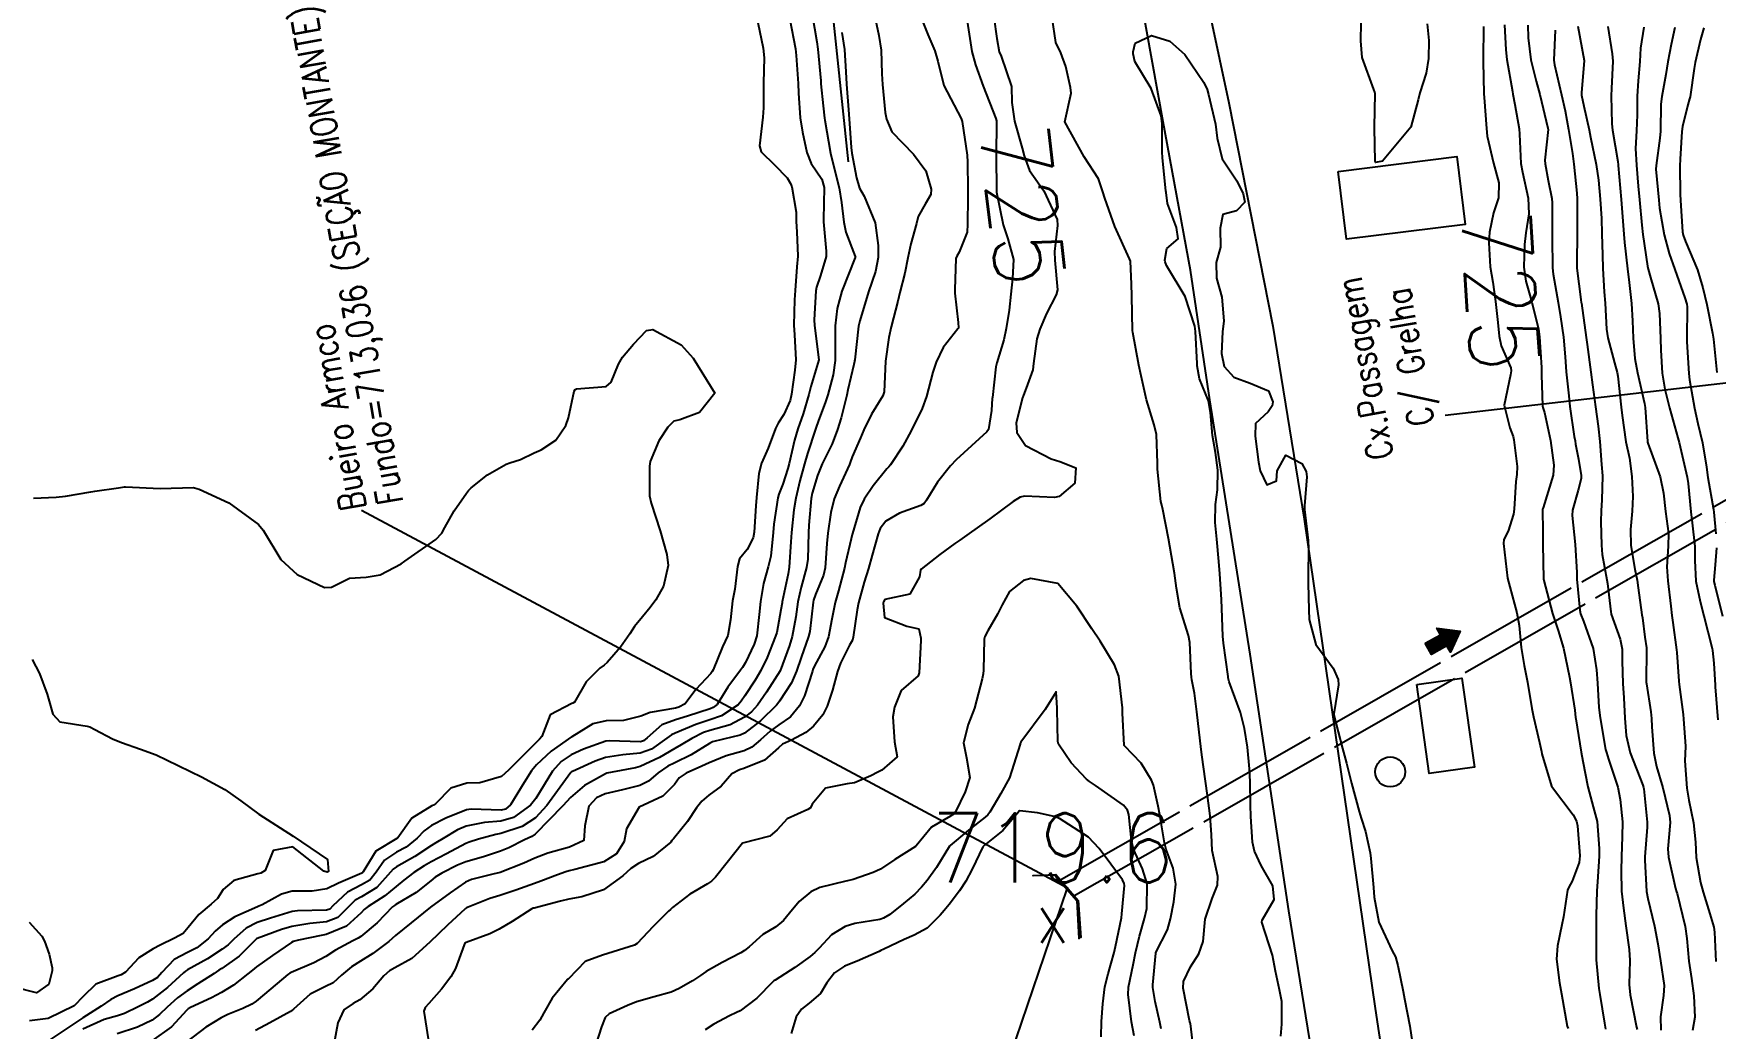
# Model space of a CAD drawing. Header units: metres. Extents: x 286371 to 293043, y 7462578 to 7466404.
# Drawn here: x 291645.5 to 291742.8, y 7463228.1 to 7463285.6 of the extents above; entities that cross this region are included whole.
import ezdxf
from ezdxf.enums import TextEntityAlignment as Align

# ---------------------------------------------------------------- set-up
doc = ezdxf.new("R2010")
doc.units = ezdxf.units.M
doc.header["$MEASUREMENT"] = 0
doc.linetypes.add('CONTINUO', pattern=[0])
doc.linetypes.add('TRACEJADO', pattern=[8.7, 8, -0.7])
for name, color, linetype in [('Cotas', 45, 'Continuous'), ('Curvas de Nivel 1m', 11, 'Continuous'), ('Curvas de Nivel 5m', 15, 'Continuous'), ('Divisas', 45, 'Continuous'), ('Edificações', 30, 'Continuous'), ('GALERIA', 45, 'Continuous'), ('Linha Férrea', 20, 'Continuous'), ('Pontos Cotados', 45, 'Continuous'), ('Postes', 20, 'Continuous'), ('TEXTO', 45, 'Continuous'), ('TUBO', 45, 'Continuous')]:
    doc.layers.add(name, color=color, linetype=linetype)
doc.styles.add('ROMANS', font='romans', dxfattribs={"height": 0.2})
doc.styles.add('Style-STANDARD', font='STANDARD.shx')

# ---------------------------------------------------------------- blocks, each defined once
blk = doc.blocks.new('ELVTXT_159')
at = {"layer": 'Pontos Cotados', "linetype": 'Continuous', "style": 'Style-STANDARD'}
for s, height, p in [('719.6', 4, (0, 4)), ('x', 3, (0, 0))]:
    blk.add_text(s, height=height, dxfattribs=at).set_placement(p, align=Align.MIDDLE_CENTER)

msp = doc.modelspace()

# ---------------------------------------------------------------- hatches: boundary and pattern name
at = {"layer": 'TEXTO'}
msp.add_hatch(color=256, dxfattribs=at).paths.add_polyline_path([(291726.018, 7463250.366), (291726.903, 7463250.863), (291726.692, 7463251.238), (291728.028, 7463251.072), (291727.476, 7463249.845), (291727.265, 7463250.219), (291726.381, 7463249.722)])

# ---------------------------------------------------------------- linework, layer by layer
at = {"layer": 'Curvas de Nivel 1m', "flags": 128}
for points, elevation in [([(291687.327, 7463286.74), (291687.731, 7463284.787), (291687.785, 7463284.237), (291687.753, 7463282.786), (291687.746, 7463281.347), (291687.714, 7463280.794), (291687.513, 7463279.151), (291687.608, 7463278.795), (291688.388, 7463278.035), (291689.122, 7463277.287), (291689.314, 7463276.968), (291689.392, 7463276.769), (291689.629, 7463275.3), (291689.642, 7463274.766), (291689.665, 7463274.176), (291689.723, 7463272.764), (291689.673, 7463272.137), (291689.569, 7463270.766), (291689.545, 7463270.238), (291689.503, 7463268.767), (291689.537, 7463268.214), (291689.616, 7463266.765), (291689.564, 7463266.156), (291689.363, 7463264.768), (291689.279, 7463264.419), (291688.916, 7463263.594), (291688.594, 7463263.094), (291688.449, 7463262.781), (291688.025, 7463261.65), (291687.638, 7463260.793), (291687.467, 7463260.193), (291687.341, 7463258.797), (291687.312, 7463258.322), (291687.203, 7463256.799), (291687.145, 7463256.463), (291686.799, 7463255.794), (291686.356, 7463255.245), (291686.249, 7463254.812), (291686.081, 7463253.498), (291685.947, 7463252.817), (291685.843, 7463251.713), (291685.674, 7463250.82), (291685.382, 7463250.156), (291684.829, 7463248.832), (291684.786, 7463248.74), (291684.691, 7463248.616), (291683.826, 7463247.698), (291683.208, 7463246.856), (291682.857, 7463246.665), (291682.66, 7463246.62), (291681.184, 7463246.359), (291680.653, 7463246.156), (291679.655, 7463245.904), (291678.649, 7463245.888), (291677.877, 7463245.704), (291676.658, 7463244.954), (291676.641, 7463244.947), (291675.468, 7463244.125), (291674.609, 7463243.342), (291674.323, 7463242.99), (291673.903, 7463242.307), (291673.106, 7463241.016), (291672.816, 7463240.775), (291672.569, 7463240.718), (291670.847, 7463240.773), (291670.569, 7463240.737), (291669.383, 7463240.251), (291668.555, 7463239.822), (291668.126, 7463239.516), (291667.719, 7463239.097), (291667.077, 7463238.566), (291666.531, 7463238.275), (291665.831, 7463237.819), (291665.352, 7463237.132), (291664.976, 7463236.668), (291664.503, 7463236.398), (291663.68, 7463235.973), (291662.844, 7463235.169), (291662.664, 7463234.989), (291662.48, 7463234.932), (291660.791, 7463234.888), (291660.479, 7463234.844), (291659.225, 7463234.471), (291658.469, 7463234.214), (291657.82, 7463233.887), (291657.115, 7463233.255), (291656.784, 7463232.925), (291656.445, 7463232.669), (291655.594, 7463232.12), (291654.427, 7463231.469), (291654.318, 7463231.404), (291654.201, 7463231.298), (291653.27, 7463230.453), (291652.401, 7463229.771), (291652.121, 7463229.606), (291651.575, 7463229.337), (291650.789, 7463228.948), (291650.386, 7463228.809), (291649.607, 7463228.594), (291648.374, 7463228.044)], 732), ([(291694.162, 7463286.691), (291694.42, 7463285.524), (291694.554, 7463284.685), (291694.594, 7463283.307), (291694.619, 7463282.683), (291694.787, 7463281.075), (291694.859, 7463280.679), (291695.163, 7463279.95), (291696.416, 7463278.655), (291697.13, 7463277.697), (291697.44, 7463276.64), (291697.416, 7463276.333), (291697.101, 7463275.76), (291696.696, 7463275.045), (291696.589, 7463274.652), (291696.258, 7463273.465), (291696.088, 7463272.659), (291695.929, 7463271.773), (291695.638, 7463270.665), (291695.518, 7463270.165), (291695.137, 7463268.672), (291694.985, 7463268.046), (291694.805, 7463266.687), (291694.716, 7463264.909), (291694.656, 7463264.689), (291693.994, 7463263.622), (291693.553, 7463262.705), (291693.357, 7463262.248), (291692.881, 7463261.148), (291692.764, 7463260.828), (291692.723, 7463260.717), (291692.134, 7463259.446), (291691.837, 7463258.73), (291691.633, 7463257.931), (291691.461, 7463256.735), (291691.403, 7463256.138), (291691.307, 7463254.737), (291691.214, 7463254.301), (291690.761, 7463253.193), (291690.642, 7463252.86), (291690.616, 7463252.747), (291690.423, 7463251.055), (291690.352, 7463250.75), (291689.925, 7463249.537), (291689.657, 7463248.76), (291689.366, 7463248.082), (291688.668, 7463247.02), (291688.566, 7463246.876), (291688.491, 7463246.777), (291687.564, 7463245.872), (291686.639, 7463245.159), (291686.396, 7463245.05), (291685.437, 7463244.822), (291684.801, 7463244.662), (291684.629, 7463244.575), (291683.555, 7463243.91), (291682.613, 7463243.458), (291682.214, 7463243.266), (291681.647, 7463242.879), (291681.087, 7463242.395), (291680.589, 7463242.139), (291679.597, 7463241.896), (291678.585, 7463241.653), (291678.094, 7463241.42), (291677.651, 7463240.938), (291677.418, 7463239.808), (291677.353, 7463238.948), (291676.536, 7463238.565), (291675.281, 7463238.231), (291674.523, 7463237.939), (291673.879, 7463237.642), (291672.515, 7463237.108), (291672.448, 7463237.093), (291672.17, 7463237.03), (291670.851, 7463236.705), (291670.506, 7463236.547), (291669.627, 7463235.937), (291668.484, 7463235.101), (291667.37, 7463234.197), (291666.459, 7463233.46), (291666.276, 7463233.298), (291666.069, 7463233.12), (291665.154, 7463232.42), (291664.431, 7463231.968), (291663.924, 7463231.652), (291663.345, 7463231.161), (291662.853, 7463230.73), (291662.411, 7463230.508), (291661.524, 7463230.066), (291660.559, 7463229.202), (291660.472, 7463229.114), (291660.382, 7463229.063), (291659.189, 7463228.411), (291658.369, 7463227.969)], 728), ([(291696.831, 7463286.651), (291697.258, 7463285.581), (291697.656, 7463284.638), (291697.819, 7463284.049), (291698.183, 7463282.63), (291699.176, 7463280.729), (291699.225, 7463280.614), (291699.239, 7463280.547), (291699.526, 7463278.609), (291699.552, 7463278.195), (291699.559, 7463276.608), (291699.554, 7463276.161), (291699.548, 7463274.607), (291699.529, 7463274.156), (291699.06, 7463272.99), (291698.922, 7463272.75), (291698.877, 7463272.617), (291698.805, 7463270.84), (291698.813, 7463270.618), (291698.999, 7463268.922), (291699.02, 7463268.614), (291699.015, 7463268.593), (291698.993, 7463268.562), (291698.13, 7463267.474), (291697.724, 7463266.633), (291697.543, 7463266.048), (291697.178, 7463264.641), (291696.923, 7463263.942), (291696.292, 7463262.664), (291695.796, 7463261.766), (291695.1, 7463260.681), (291694.987, 7463260.568), (291694.871, 7463260.454), (291694.084, 7463259.468), (291693.559, 7463258.704), (291693.327, 7463258.217), (291692.888, 7463256.713), (291692.871, 7463256.656), (291692.809, 7463256.41), (291692.491, 7463255.016), (291692.429, 7463254.72), (291692.088, 7463253.401), (291691.89, 7463252.727), (291691.7, 7463251.769), (291691.499, 7463250.733), (291691.284, 7463250.168), (291690.699, 7463249.064), (291690.6, 7463248.841), (291690.571, 7463248.746), (291690.108, 7463247.317), (291689.837, 7463246.757), (291689.303, 7463246.112), (291688.642, 7463245.657), (291688.125, 7463245.291), (291687.571, 7463244.79), (291687.069, 7463244.354), (291686.621, 7463244.152), (291685.587, 7463243.847), (291684.606, 7463243.451), (291684.185, 7463243.259), (291683.28, 7463242.854), (291682.876, 7463242.583), (291682.591, 7463242.193), (291681.932, 7463241.519), (291680.564, 7463240.894), (291679.821, 7463239.633), (291679.682, 7463238.907), (291679.245, 7463238.192), (291678.516, 7463237.722), (291676.829, 7463237.278), (291676.509, 7463237.211), (291676.321, 7463237.154), (291675.826, 7463236.975), (291674.873, 7463236.614), (291674.496, 7463236.475), (291673.422, 7463236.085), (291672.489, 7463235.781), (291671.92, 7463235.598), (291670.567, 7463235.053), (291670.511, 7463235.026), (291670.483, 7463235.006), (291669.469, 7463234.064), (291668.444, 7463233.084), (291667.402, 7463232.133), (291666.423, 7463231.583), (291666.122, 7463231.417), (291665.781, 7463231.124), (291665.15, 7463230.386), (291664.393, 7463229.74), (291664.019, 7463229.523), (291663.482, 7463229.158), (291663.119, 7463228.417), (291662.903, 7463227.166)], 727), ([(291689.269, 7463286.457), (291689.591, 7463284.759), (291689.635, 7463284.362), (291689.744, 7463282.756), (291689.775, 7463282.186), (291689.874, 7463280.754), (291689.994, 7463279.926), (291690.246, 7463278.748), (291690.509, 7463278.121), (291691.121, 7463277.212), (291691.25, 7463276.732), (291691.218, 7463274.873), (291691.219, 7463274.742), (291691.374, 7463273.053), (291691.366, 7463272.738), (291691.037, 7463271.64), (291690.813, 7463270.962), (291690.777, 7463270.748), (291690.676, 7463269.072), (291690.686, 7463268.749), (291690.951, 7463266.758), (291690.482, 7463265.211), (291690.359, 7463264.753), (291690.033, 7463263.642), (291689.726, 7463262.762), (291689.537, 7463262.122), (291689.223, 7463260.769), (291689.154, 7463260.486), (291688.856, 7463259.577), (291688.632, 7463258.993), (291688.578, 7463258.778), (291688.352, 7463257.251), (291688.309, 7463256.782), (291688.173, 7463255.404), (291688.013, 7463254.786), (291687.741, 7463253.818), (291687.578, 7463252.792), (291687.496, 7463252.04), (291687.351, 7463250.795), (291687.208, 7463250.306), (291686.701, 7463249.263), (291686.531, 7463248.973), (291686.409, 7463248.809), (291685.679, 7463247.819), (291685.057, 7463246.829), (291684.842, 7463246.651), (291684.66, 7463246.58), (291683.351, 7463246.157), (291682.65, 7463245.94), (291681.872, 7463245.649), (291681.015, 7463244.889), (291680.807, 7463244.716), (291680.631, 7463244.669), (291678.824, 7463244.729), (291678.631, 7463244.708), (291677.333, 7463244.234), (291676.618, 7463243.907), (291676.053, 7463243.523), (291675.552, 7463242.97), (291674.58, 7463241.378), (291674.27, 7463240.999), (291673.285, 7463240.292), (291672.56, 7463240.081), (291671.603, 7463239.994), (291670.555, 7463239.785), (291670.046, 7463239.568), (291669.227, 7463239.074), (291668.799, 7463238.821), (291668.538, 7463238.66), (291667.586, 7463238.041), (291666.519, 7463237.438), (291666.33, 7463237.304), (291666.181, 7463237.119), (291665.39, 7463236.242), (291664.492, 7463235.702), (291664.132, 7463235.507), (291663.778, 7463235.155), (291663.136, 7463234.503), (291662.47, 7463234.254), (291661.506, 7463234.151), (291660.466, 7463233.979), (291659.871, 7463233.806), (291658.455, 7463233.29), (291658.417, 7463233.273), (291658.38, 7463233.236), (291657.429, 7463232.259), (291656.428, 7463231.56), (291656.242, 7463231.452), (291655.967, 7463231.271), (291655.04, 7463230.659), (291654.409, 7463230.268), (291653.851, 7463229.854), (291653.266, 7463229.311), (291652.822, 7463228.884), (291652.383, 7463228.574), (291651.545, 7463228.168), (291650.37, 7463227.779)], 731), ([(291692.272, 7463285.707), (291692.422, 7463284.717), (291692.511, 7463283.428), (291692.555, 7463282.714), (291692.666, 7463281.231), (291692.7, 7463280.712), (291692.818, 7463279.043), (291692.856, 7463278.709), (291693.123, 7463277.287), (291693.307, 7463276.702), (291693.573, 7463276.231), (291694.212, 7463274.688), (291694.368, 7463273.381), (291694.372, 7463272.685), (291694.224, 7463271.873), (291693.811, 7463270.699), (291693.311, 7463269.02), (291693.247, 7463268.709), (291693.023, 7463266.771), (291693.017, 7463266.714), (291693.009, 7463266.668), (291692.961, 7463266.489), (291692.631, 7463265.026), (291692.563, 7463264.72), (291692.229, 7463263.41), (291692.022, 7463262.728), (291691.714, 7463261.91), (291691.148, 7463260.74), (291691.057, 7463260.556), (291690.864, 7463260.067), (291690.556, 7463259.042), (291690.5, 7463258.75), (291690.365, 7463257.207), (291690.341, 7463256.752), (291690.304, 7463255.239), (291690.235, 7463254.753), (291689.921, 7463253.603), (291689.739, 7463252.76), (291689.612, 7463251.89), (291689.411, 7463250.764), (291689.251, 7463250.231), (291688.706, 7463248.774), (291687.915, 7463247.547), (291687.403, 7463246.793), (291687.047, 7463246.408), (291686.653, 7463246.097), (291685.815, 7463245.648), (291684.641, 7463245.312), (291684.278, 7463245.201), (291683.598, 7463244.85), (291682.993, 7463244.493), (291682.625, 7463244.283), (291681.727, 7463243.768), (291680.609, 7463243.241), (291680.339, 7463243.168), (291678.986, 7463242.919), (291678.677, 7463242.849), (291678.602, 7463242.819), (291677.399, 7463242.136), (291676.581, 7463241.442), (291676.138, 7463240.963), (291674.549, 7463239.319), (291674.352, 7463239.193), (291673.921, 7463239.004), (291673.01, 7463238.542), (291672.534, 7463238.332), (291671.554, 7463238.014), (291670.524, 7463237.717), (291670.055, 7463237.527), (291669.152, 7463237.075), (291668.757, 7463236.835), (291668.507, 7463236.625), (291667.65, 7463235.943), (291666.486, 7463235.262), (291666.398, 7463235.204), (291666.299, 7463235.117), (291665.406, 7463234.194), (291664.458, 7463233.404), (291664.295, 7463233.308), (291663.988, 7463233.151), (291663.001, 7463232.608), (291662.44, 7463232.252), (291661.731, 7463231.888), (291660.426, 7463231.331), (291660.345, 7463231.286), (291660.239, 7463231.207), (291659.259, 7463230.37), (291658.4, 7463229.659), (291658.147, 7463229.489), (291657.64, 7463229.246), (291656.76, 7463228.885), (291656.386, 7463228.701), (291655.501, 7463228.154), (291654.364, 7463227.294)], 729), ([(291699.525, 7463286.354), (291699.792, 7463284.606), (291700.004, 7463283.821), (291700.446, 7463282.596), (291701.176, 7463280.723), (291701.216, 7463280.584), (291701.225, 7463280.532), (291701.203, 7463278.584), (291701.203, 7463278.524), (291701.218, 7463276.583), (291701.228, 7463276.467), (291701.599, 7463274.577), (291701.886, 7463273.759), (291702.202, 7463272.567), (291702.139, 7463271.467), (291702.047, 7463270.569), (291701.954, 7463269.626), (291701.771, 7463268.573), (291701.645, 7463267.913), (291701.244, 7463266.58), (291701.191, 7463266.35), (291700.982, 7463264.584), (291700.978, 7463264.54), (291700.923, 7463263.836), (291700.761, 7463262.732), (291700.671, 7463262.588), (291698.879, 7463260.971), (291698.563, 7463260.629), (291697.814, 7463259.686), (291697.169, 7463258.65), (291697.035, 7463258.458), (291696.839, 7463258.339), (291695.62, 7463257.885), (291694.825, 7463257.423), (291694.499, 7463257.009), (291694.375, 7463256.691), (291694.034, 7463255.458), (291693.818, 7463254.699), (291693.567, 7463253.908), (291693.233, 7463252.707), (291693.155, 7463252.301), (291692.932, 7463250.711), (291692.885, 7463250.548), (291692.717, 7463250.25), (291692.207, 7463249.216), (291692.029, 7463248.724), (291691.744, 7463247.657), (291691.434, 7463246.733), (291691.171, 7463246.219), (291690.641, 7463245.578), (291690.185, 7463245.2), (291689.366, 7463244.763), (291688.853, 7463244.539), (291688.617, 7463244.325), (291687.795, 7463243.602), (291686.6, 7463243.127), (291686.352, 7463243.055), (291685.92, 7463242.815), (291685.305, 7463242.102), (291684.575, 7463241.578), (291684.173, 7463241.24), (291683.872, 7463240.845), (291683.342, 7463240.062), (291682.537, 7463239.056), (291682.448, 7463238.953), (291682.378, 7463238.867), (291681.363, 7463238.041), (291680.515, 7463237.626), (291680.078, 7463237.333), (291679.614, 7463236.908), (291678.492, 7463236.101), (291677.244, 7463235.708), (291676.483, 7463235.57), (291676.008, 7463235.445), (291674.475, 7463235.048), (291674.433, 7463235.037), (291674.343, 7463234.996), (291673.205, 7463234.271), (291672.456, 7463233.821), (291671.924, 7463233.563), (291670.552, 7463233.053), (291670.48, 7463233.017), (291670.442, 7463232.92), (291669.936, 7463231.547), (291669.657, 7463231.066), (291669.117, 7463230.36), (291668.391, 7463229.527), (291668.177, 7463229.298), (291668.106, 7463229.089), (291668.36, 7463227.485)], 726), ([(291717.67, 7463227.634), (291717.718, 7463228.328), (291717.723, 7463229.648), (291717.583, 7463230.327), (291717.359, 7463231.401), (291717.192, 7463232.333), (291716.574, 7463234.242), (291716.577, 7463234.343), (291717.278, 7463235.546), (291717.198, 7463236.334), (291716.521, 7463237.503), (291716.135, 7463238.35), (291716.035, 7463238.859), (291715.936, 7463240.354), (291715.918, 7463241.011), (291715.896, 7463242.355), (291715.85, 7463243.111), (291715.73, 7463244.358), (291715.568, 7463245.433), (291715.335, 7463246.364), (291714.68, 7463248.128), (291714.627, 7463248.375), (291714.619, 7463248.441), (291714.355, 7463250.38), (291714.314, 7463250.787), (291714.252, 7463252.382), (291714.234, 7463252.9), (291714.134, 7463254.384), (291714.074, 7463255.095), (291713.958, 7463256.387), (291713.863, 7463257.344), (291713.881, 7463258.389), (291714.002, 7463259.236), (291714.029, 7463260.387), (291713.882, 7463261.397), (291713.715, 7463262.392), (291713.597, 7463263.721), (291713.486, 7463264.396), (291712.953, 7463265.673), (291712.833, 7463266.406), (291712.824, 7463266.548), (291712.737, 7463268.408), (291712.699, 7463268.708), (291712.132, 7463270.418), (291711.051, 7463272.212), (291710.971, 7463272.436), (291710.957, 7463272.534), (291711.066, 7463273.208), (291711.728, 7463273.77), (291711.623, 7463274.426), (291711.105, 7463275.811), (291711.024, 7463276.436), (291711.016, 7463276.536), (291710.821, 7463278.439), (291710.795, 7463278.794), (291710.8, 7463280.44), (291710.75, 7463280.871), (291710.163, 7463282.45), (291709.227, 7463284.015), (291709.134, 7463284.466), (291709.132, 7463284.57), (291709.243, 7463285.088), (291710.179, 7463285.522), (291711.246, 7463285.202), (291712.121, 7463284.421), (291713.21, 7463282.806), (291713.408, 7463282.401), (291713.49, 7463282.11), (291713.877, 7463280.394), (291713.975, 7463279.579), (291714.271, 7463278.388), (291715.125, 7463277.121), (291715.484, 7463276.369), (291715.582, 7463275.892), (291715.099, 7463275.391), (291714.314, 7463275.168), (291714.161, 7463274.388), (291714.173, 7463273.282), (291713.926, 7463272.391), (291713.938, 7463271.494), (291714.247, 7463270.386), (291714.37, 7463269.018), (291714.293, 7463268.385), (291714.23, 7463267.131), (291714.382, 7463266.383), (291714.955, 7463265.753), (291715.894, 7463265.416), (291716.943, 7463264.971), (291717.196, 7463264.341), (291717.164, 7463264.106), (291716.925, 7463263.754), (291716.2, 7463263.07), (291716.171, 7463262.355), (291716.376, 7463260.85), (291716.462, 7463260.35), (291716.852, 7463259.538), (291717.421, 7463259.77), (291717.452, 7463260.336), (291717.956, 7463261.255), (291718.871, 7463260.759), (291719.123, 7463260.311), (291719.166, 7463260.003), (291719.027, 7463258.312), (291719.031, 7463258.111), (291719.237, 7463256.308), (291719.257, 7463255.847), (291719.243, 7463254.307), (291719.245, 7463253.829), (291719.283, 7463252.306), (291719.308, 7463251.733), (291719.696, 7463250.3), (291720.694, 7463248.918), (291720.974, 7463248.28), (291721.001, 7463247.957), (291720.733, 7463246.283), (291720.732, 7463246.204), (291721.231, 7463244.275), (291721.461, 7463243.422), (291721.76, 7463242.267), (291722.195, 7463240.635), (291722.311, 7463240.258), (291722.552, 7463239.477), (291722.828, 7463238.25), (291722.863, 7463237.915), (291723.016, 7463236.247), (291723.064, 7463235.677), (291723.327, 7463234.242), (291724.096, 7463232.583), (291724.291, 7463232.227), (291724.434, 7463231.735), (291724.74, 7463230.219), (291724.826, 7463229.79), (291725.121, 7463228.213), (291725.256, 7463227.316)], 726), ([(291726.121, 7463286.202), (291726.219, 7463285.23), (291726.205, 7463284.2), (291726.078, 7463283.345), (291725.708, 7463282.207), (291725.599, 7463281.808), (291725.174, 7463280.214), (291723.548, 7463278.246), (291723.143, 7463278.177), (291723.117, 7463278.255), (291723.081, 7463280.155), (291723.081, 7463280.246), (291723.113, 7463282.157), (291723.103, 7463282.246), (291723.05, 7463282.403), (291722.372, 7463284.257), (291722.299, 7463285.208), (291722.315, 7463286.259)], 726), ([(291730.598, 7463286.134), (291730.685, 7463284.69), (291730.742, 7463284.132), (291731.056, 7463282.277), (291731.083, 7463282.126), (291731.195, 7463281.533), (291731.448, 7463280.12), (291731.471, 7463279.818), (291731.546, 7463278.118), (291731.633, 7463277.62), (291731.977, 7463276.112), (291732.005, 7463275.207), (291731.835, 7463274.113), (291731.75, 7463273.438), (291731.711, 7463272.115), (291731.836, 7463271.315), (291732.176, 7463270.107), (291732.565, 7463268.528), (291732.625, 7463268.1), (291732.733, 7463266.322), (291732.738, 7463266.098), (291732.743, 7463265.891), (291732.804, 7463264.097), (291732.825, 7463263.999), (291732.918, 7463263.712), (291733.261, 7463262.089), (291733.453, 7463260.673), (291733.419, 7463260.093), (291732.836, 7463258.205), (291732.807, 7463258.133), (291732.803, 7463258.105), (291732.815, 7463256.84), (291732.822, 7463256.122), (291732.824, 7463256.104), (291732.824, 7463256.084), (291732.857, 7463254.103), (291732.87, 7463254.006), (291733.385, 7463252.095), (291733.708, 7463251.112), (291734.011, 7463250.085), (291734.357, 7463248.412), (291734.417, 7463248.078), (291734.661, 7463246.506), (291734.713, 7463246.074), (291734.723, 7463246.003), (291735.038, 7463244.068), (291735.138, 7463243.545), (291735.416, 7463242.062), (291735.735, 7463240.899), (291735.951, 7463240.054), (291736.083, 7463238.502), (291736.083, 7463238.051), (291735.986, 7463236.571), (291735.941, 7463236.053), (291735.909, 7463234.616), (291735.911, 7463234.053), (291735.896, 7463232.599), (291735.901, 7463232.052), (291736.059, 7463230.4), (291736.111, 7463230.049), (291736.379, 7463228.392), (291736.435, 7463228.044)], 724), ([(291731.942, 7463286.114), (291731.97, 7463285.397), (291732.128, 7463284.111), (291732.435, 7463282.887), (291732.643, 7463282.103), (291733.11, 7463280.161), (291733.116, 7463280.095), (291732.938, 7463278.307), (291732.948, 7463278.097), (291733.13, 7463277.144), (291733.329, 7463276.091), (291733.351, 7463275.85), (291733.356, 7463274.09), (291733.358, 7463273.812), (291733.374, 7463272.09), (291733.41, 7463271.726), (291733.696, 7463270.084), (291733.832, 7463269.252), (291734.005, 7463268.079), (291734.108, 7463266.937), (291734.174, 7463266.076), (291734.32, 7463264.687), (291734.387, 7463264.072), (291734.638, 7463262.328), (291734.681, 7463262.068), (291734.714, 7463261.89), (291734.878, 7463261.023), (291735.039, 7463260.062), (291735.034, 7463259.89), (291734.851, 7463259.215), (291734.535, 7463258.07), (291734.515, 7463257.757), (291734.696, 7463256.076), (291734.78, 7463254.47), (291734.791, 7463254.091), (291734.788, 7463254.074), (291734.954, 7463252.277), (291734.998, 7463252.071), (291735.163, 7463251.643), (291735.728, 7463250.059), (291735.928, 7463248.824), (291735.983, 7463248.055), (291736.062, 7463246.655), (291736.132, 7463246.052), (291736.445, 7463244.229), (291736.49, 7463244.046), (291736.618, 7463243.654), (291737.147, 7463242.036), (291737.297, 7463241.32), (291737.417, 7463240.032), (291737.412, 7463239.167), (291737.368, 7463238.032), (291737.348, 7463237.195), (291737.374, 7463236.031), (291737.473, 7463235.035), (291737.612, 7463234.027), (291737.817, 7463232.65), (291737.855, 7463232.023), (291737.813, 7463230.623), (291737.866, 7463230.023), (291738.239, 7463228.153), (291738.27, 7463228.016)], 723), ([(291733.526, 7463285.824), (291733.455, 7463284.091), (291733.488, 7463283.833), (291733.904, 7463282.084), (291734.101, 7463281.17), (291734.308, 7463280.077), (291734.534, 7463278.693), (291734.601, 7463278.073), (291734.782, 7463276.406), (291734.812, 7463276.069), (291734.808, 7463274.349), (291734.804, 7463274.069), (291734.774, 7463272.353), (291734.788, 7463272.068), (291735.018, 7463270.252), (291735.041, 7463270.064), (291735.046, 7463270.032), (291735.324, 7463268.059), (291735.387, 7463267.649), (291735.586, 7463266.055), (291735.681, 7463265.315), (291735.871, 7463264.05), (291736.021, 7463262.934), (291736.114, 7463262.046), (291736.218, 7463260.7), (291736.259, 7463260.044), (291736.236, 7463258.651), (291736.185, 7463258.044), (291736.176, 7463257.399), (291736.202, 7463256.046), (291736.248, 7463255.497), (291736.518, 7463254.04), (291736.554, 7463253.822), (291736.746, 7463252.194), (291736.761, 7463252.06), (291736.767, 7463252.044), (291737.297, 7463250.607), (291737.398, 7463250.034), (291737.412, 7463249.325), (291737.446, 7463248.033), (291737.497, 7463247.207), (291737.557, 7463246.031), (291737.634, 7463245.035), (291737.868, 7463244.026), (291738.596, 7463242.151), (291738.646, 7463242.014), (291738.665, 7463241.941), (291738.846, 7463240.01), (291738.844, 7463239.724), (291738.719, 7463238.012), (291738.717, 7463237.816), (291738.815, 7463236.01), (291738.886, 7463235.611), (291739.284, 7463234.002), (291739.47, 7463232.978), (291739.631, 7463231.996), (291739.827, 7463230.579), (291739.804, 7463229.993), (291739.629, 7463228.752), (291739.646, 7463227.995)], 722), ([(291734.836, 7463286.071), (291735.213, 7463284.086), (291735.214, 7463284.065), (291735.045, 7463282.229), (291735.061, 7463282.067), (291735.195, 7463281.433), (291735.49, 7463280.06), (291735.582, 7463279.644), (291735.899, 7463278.053), (291736.028, 7463277.154), (291736.128, 7463276.049), (291736.203, 7463274.943), (291736.227, 7463274.047), (291736.261, 7463272.846), (291736.282, 7463272.046), (291736.368, 7463270.703), (291736.416, 7463270.043), (291736.491, 7463268.542), (291736.571, 7463268.041), (291736.962, 7463266.59), (291737.119, 7463266.032), (291737.159, 7463265.824), (291737.355, 7463264.028), (291737.401, 7463263.543), (291737.626, 7463262.023), (291737.82, 7463261.08), (291737.969, 7463260.018), (291738.014, 7463258.85), (291737.985, 7463258.017), (291737.881, 7463256.956), (291737.9, 7463256.018), (291738.138, 7463254.66), (291738.268, 7463254.012), (291738.336, 7463253.581), (291738.552, 7463252.008), (291738.577, 7463251.843), (291738.725, 7463250.721), (291738.804, 7463250.101), (291738.811, 7463250.013), (291738.793, 7463248.119), (291738.804, 7463248.012), (291739.054, 7463246.4), (291739.096, 7463246.008), (291739.128, 7463245.526), (291739.228, 7463244.005), (291739.384, 7463243.232), (291739.749, 7463241.997), (291740.141, 7463240.412), (291740.174, 7463239.99), (291740.052, 7463238.473), (291740.077, 7463237.991), (291740.497, 7463236.181), (291740.556, 7463235.984), (291740.581, 7463235.895), (291741.052, 7463233.976), (291741.14, 7463233.288), (291741.257, 7463231.972), (291741.407, 7463230.982), (291741.555, 7463229.967), (291741.611, 7463228.74), (291741.477, 7463227.968)], 721), ([(291738.649, 7463286.014), (291738.472, 7463284.79), (291738.434, 7463284.016), (291738.336, 7463282.899), (291738.269, 7463282.018), (291738.264, 7463280.942), (291738.232, 7463280.019), (291738.184, 7463278.994), (291738.228, 7463278.018), (291738.339, 7463276.803), (291738.406, 7463276.015), (291738.546, 7463274.559), (291738.609, 7463274.012), (291738.876, 7463272.178), (291738.906, 7463272.007), (291739.037, 7463271.528), (291739.49, 7463269.997), (291739.568, 7463269.434), (291739.621, 7463267.995), (291739.65, 7463267.318), (291739.728, 7463265.993), (291739.869, 7463265.062), (291740.141, 7463263.986), (291740.62, 7463262.257), (291740.697, 7463261.977), (291740.883, 7463261.227), (291741.159, 7463259.97), (291741.214, 7463259.614), (291741.372, 7463257.966), (291741.449, 7463257.341), (291741.612, 7463255.962), (291741.609, 7463255.145), (291741.663, 7463253.961), (291741.925, 7463252.789), (291742.136, 7463251.954), (291742.607, 7463250.055), (291742.63, 7463249.946), (291742.703, 7463249.224), (291742.775, 7463247.943), (291742.784, 7463247.841), (291742.94, 7463245.94)], 719), ([(291740.456, 7463285.987), (291740.235, 7463285.004), (291740.054, 7463283.992), (291739.94, 7463283.277), (291739.7, 7463281.997), (291739.65, 7463281.545), (291739.617, 7463279.998), (291739.59, 7463279.576), (291739.366, 7463278.001), (291739.358, 7463277.784), (291739.52, 7463275.998), (291739.563, 7463275.539), (291739.828, 7463273.993), (291740.13, 7463272.921), (291740.443, 7463271.983), (291741.02, 7463270.349), (291741.137, 7463269.973), (291741.161, 7463269.823), (291741.146, 7463267.972), (291741.151, 7463267.803), (291741.267, 7463265.97), (291741.307, 7463265.61), (291741.588, 7463263.964), (291741.788, 7463263.084), (291742.047, 7463261.957), (291742.277, 7463260.55), (291742.367, 7463259.952), (291742.683, 7463258.1), (291742.7, 7463257.946), (291742.815, 7463256.705)], 718), ([(291742.123, 7463285.962), (291741.934, 7463285.284), (291741.629, 7463283.969), (291741.576, 7463283.622), (291741.331, 7463281.973), (291741.306, 7463281.869), (291741.197, 7463281.52), (291740.889, 7463280.268), (291740.857, 7463279.979), (291740.754, 7463278.376), (291740.739, 7463277.981), (291740.751, 7463276.349), (291740.773, 7463275.98), (291740.894, 7463274.16), (291740.926, 7463273.977), (291741.069, 7463273.616), (291741.762, 7463271.964), (291742.067, 7463270.92), (291742.293, 7463269.955), (291742.634, 7463268.306), (291742.683, 7463267.949), (291742.88, 7463266.021)], 717), ([(291645.526, 7463258.752), (291646.845, 7463258.823), (291647.374, 7463258.879), (291648.85, 7463259.122), (291649.074, 7463259.157), (291650.436, 7463259.361), (291650.791, 7463259.42), (291650.855, 7463259.424), (291652.854, 7463259.324), (291654.772, 7463259.369), (291654.845, 7463259.364), (291655.116, 7463259.29), (291656.833, 7463258.497), (291658.549, 7463257.238), (291658.809, 7463256.914), (291659.829, 7463255.219), (291660.771, 7463254.353), (291662.349, 7463253.592), (291662.761, 7463253.612), (291663.803, 7463254.124), (291664.77, 7463254.184), (291665.584, 7463254.32), (291666.782, 7463254.958), (291667.003, 7463255.11), (291668.804, 7463256.379), (291669.145, 7463256.733), (291669.322, 7463257.067), (291669.858, 7463258.03), (291670.563, 7463259.049), (291670.684, 7463259.209), (291670.849, 7463259.366), (291671.789, 7463260.102), (291672.87, 7463260.734), (291673.074, 7463260.808), (291673.689, 7463261.002), (291674.492, 7463261.378), (291674.883, 7463261.557), (291675.741, 7463262.122), (291676.32, 7463262.963), (291676.466, 7463263.406), (291676.798, 7463264.956), (291676.846, 7463265.046), (291676.936, 7463265.089), (291678.641, 7463265.227), (291678.942, 7463265.478), (291679.36, 7463266.516), (291679.6, 7463266.915), (291680.219, 7463267.663), (291680.988, 7463268.458), (291681.354, 7463268.524), (291682.976, 7463267.628), (291683.684, 7463266.854), (291684.934, 7463264.834), (291684.048, 7463263.716), (291682.911, 7463263.296), (291682.566, 7463263.213), (291682.206, 7463262.875), (291681.697, 7463262.077), (291681.2, 7463260.89), (291681.15, 7463260.61), (291681.162, 7463258.89), (291681.248, 7463258.478), (291681.774, 7463256.88), (291682.164, 7463255.503), (291682.236, 7463254.873), (291681.967, 7463253.675), (291681.515, 7463252.883), (291681.198, 7463252.436), (291680.739, 7463251.894), (291680.286, 7463251.346), (291680.011, 7463250.905), (291679.48, 7463250.145), (291678.699, 7463249.253), (291678.524, 7463249.1), (291678.279, 7463248.931), (291677.481, 7463248.144), (291676.818, 7463246.952), (291676.715, 7463246.902), (291676.663, 7463246.892), (291675.406, 7463246.22), (291674.922, 7463244.98), (291674.801, 7463244.813), (291674.629, 7463244.665), (291672.991, 7463243.017), (291672.599, 7463242.661), (291671.34, 7463242.296), (291670.592, 7463242.275), (291669.671, 7463241.985), (291668.779, 7463241.081), (291668.655, 7463241.001), (291668.572, 7463240.966), (291667.406, 7463240.258), (291666.602, 7463239.114), (291666.574, 7463239.084), (291666.543, 7463239.069), (291665.333, 7463238.332), (291664.603, 7463237.143), (291664.564, 7463237.093), (291664.513, 7463237.064), (291663.174, 7463236.494), (291662.499, 7463236.166), (291661.652, 7463236.032), (291660.496, 7463236.026), (291659.863, 7463235.844), (291658.757, 7463235.23), (291658.564, 7463235.152), (291658.482, 7463235.126), (291657.177, 7463234.551), (291656.466, 7463234.082), (291656.025, 7463233.706), (291655.62, 7463233.277), (291654.982, 7463232.75), (291654.442, 7463232.483), (291653.662, 7463232.079), (291652.954, 7463231.316), (291652.699, 7463231.041), (291652.417, 7463230.854), (291651.372, 7463230.378), (291650.403, 7463229.969), (291650.007, 7463229.753), (291649.442, 7463229.369), (291648.384, 7463228.709), (291646.47, 7463227.423)], 733), ([(291742.864, 7463255.883), (291742.789, 7463254.908), (291742.709, 7463254.012), (291742.714, 7463253.945), (291742.771, 7463253.735), (291743.208, 7463251.937)], 718), ([(291710.748, 7463228.069), (291710.668, 7463228.44), (291710.402, 7463229.645), (291710.259, 7463230.447), (291710.257, 7463230.606), (291710.433, 7463232.445), (291710.445, 7463232.475), (291711.112, 7463233.787), (291711.282, 7463234.432), (291711.472, 7463235.408), (291711.597, 7463236.423), (291711.444, 7463237.352), (291711.034, 7463238.434), (291710.932, 7463238.829), (291710.675, 7463240.433), (291710.572, 7463240.948), (291710.298, 7463242.149), (291710.193, 7463242.442), (291709.587, 7463243.433), (291708.624, 7463244.429), (291708.605, 7463244.446), (291708.595, 7463244.465), (291708.509, 7463246.325), (291708.506, 7463246.467), (291708.5, 7463246.623), (291708.3, 7463248.47), (291708.053, 7463249.115), (291707.21, 7463250.487), (291706.725, 7463251.206), (291705.872, 7463252.508), (291704.77, 7463253.832), (291703.203, 7463254.121), (291702.773, 7463253.989), (291701.967, 7463253.37), (291701.548, 7463252.582), (291701.281, 7463252.049), (291700.724, 7463251.085), (291700.552, 7463250.762), (291700.516, 7463250.597), (291700.47, 7463248.815), (291700.446, 7463248.598), (291700.394, 7463248.313), (291699.942, 7463246.605), (291699.581, 7463245.67), (291699.317, 7463244.614), (291699.487, 7463243.735), (291699.682, 7463242.608), (291699.417, 7463241.777), (291698.856, 7463240.62), (291698.725, 7463240.459), (291698.56, 7463240.364), (291697.454, 7463239.737), (291696.571, 7463238.654), (291696.558, 7463238.629), (291696.533, 7463238.606), (291695.344, 7463237.85), (291694.513, 7463237.298), (291694.097, 7463237.103), (291692.932, 7463236.708), (291692.596, 7463236.62), (291692.502, 7463236.601), (291690.997, 7463236.237), (291690.493, 7463235.995), (291689.817, 7463235.421), (291689.242, 7463234.763), (291688.899, 7463234.337), (291688.462, 7463233.964), (291687.714, 7463233.526), (291686.92, 7463232.797), (291686.656, 7463232.586), (291686.439, 7463232.45), (291685.349, 7463231.902), (291684.422, 7463231.378), (291684.106, 7463231.152), (291683.637, 7463230.846), (291682.863, 7463230.402), (291682.404, 7463230.18), (291681.427, 7463229.911), (291680.395, 7463229.62), (291679.883, 7463229.42), (291678.826, 7463228.928), (291678.592, 7463228.72), (291678.373, 7463228.188), (291678.077, 7463227.22)], 724), ([(291645.448, 7463249.433), (291645.871, 7463248.616), (291646.31, 7463247.42), (291646.394, 7463247.152), (291646.647, 7463246.271), (291647.054, 7463245.822), (291648.637, 7463245.573), (291648.79, 7463245.536), (291649.077, 7463245.378), (291650.092, 7463244.829), (291650.623, 7463244.618), (291651.712, 7463244.244), (291652.613, 7463243.909), (291653.901, 7463243.305), (291654.599, 7463242.951), (291655.243, 7463242.636), (291656.584, 7463241.904), (291657.527, 7463241.25), (291658.563, 7463240.474), (291660.544, 7463239.204), (291662.524, 7463237.852), (291662.583, 7463237.173), (291662.546, 7463237.142), (291662.513, 7463237.131), (291662.313, 7463237.177), (291660.535, 7463238.599), (291659.382, 7463238.371), (291658.933, 7463237.228), (291658.671, 7463237.073), (291658.511, 7463237.036), (291657.117, 7463236.643), (291656.497, 7463236.128), (291656.161, 7463235.598), (291655.802, 7463235.275), (291655.089, 7463234.671), (291654.464, 7463233.932), (291654.182, 7463233.574), (291653.691, 7463233.306), (291652.862, 7463232.904), (291652.444, 7463232.682), (291651.611, 7463232.162), (291650.852, 7463231.348), (291650.591, 7463231.183), (291650.421, 7463231.128), (291649.135, 7463230.652), (291648.402, 7463229.932), (291647.885, 7463229.395), (291646.383, 7463228.657), (291645.3, 7463228.521)], 734), ([(291709.182, 7463227.653), (291709.035, 7463228.465), (291708.831, 7463230.045), (291708.855, 7463230.468), (291709.132, 7463231.765), (291709.267, 7463232.462), (291709.488, 7463233.429), (291709.79, 7463234.455), (291709.915, 7463235.021), (291709.93, 7463236.453), (291709.665, 7463237.309), (291709.146, 7463238.465), (291709.029, 7463238.952), (291708.872, 7463240.468), (291708.805, 7463240.707), (291708.572, 7463240.993), (291706.952, 7463242.136), (291706.592, 7463242.375), (291706.419, 7463242.507), (291705.53, 7463243.442), (291704.814, 7463244.532), (291704.771, 7463244.677), (291704.733, 7463246.533), (291704.731, 7463246.608), (291704.669, 7463247.56), (291704.027, 7463246.544), (291702.625, 7463244.645), (291702.593, 7463244.565), (291702.586, 7463244.527), (291701.968, 7463242.574), (291701.479, 7463241.682), (291700.827, 7463240.59), (291700.715, 7463240.439), (291700.56, 7463240.307), (291699.609, 7463239.547), (291698.535, 7463238.665), (291698.513, 7463238.646), (291698.497, 7463238.625), (291697.758, 7463237.393), (291697.216, 7463236.644), (291696.893, 7463236.253), (291696.492, 7463235.852), (291695.842, 7463235.306), (291695.046, 7463234.676), (291694.695, 7463234.457), (291694.47, 7463234.382), (291693.019, 7463234.153), (291692.463, 7463233.986), (291691.685, 7463233.496), (291690.963, 7463232.737), (291690.708, 7463232.472), (291690.436, 7463232.24), (291689.567, 7463231.617), (291688.416, 7463230.881), (291688.353, 7463230.838), (291688.291, 7463230.776), (291687.358, 7463229.832), (291686.389, 7463229.108), (291686.19, 7463229.004), (291685.785, 7463228.813), (291684.88, 7463228.324), (291684.372, 7463228.007)], 723), ([(291707.27, 7463227.591), (291707.301, 7463228.491), (291707.373, 7463229.517), (291707.49, 7463230.488), (291707.674, 7463231.237), (291708.03, 7463232.481), (291708.107, 7463232.822), (291708.455, 7463234.475), (291708.478, 7463234.717), (291708.621, 7463236.354), (291708.611, 7463236.473), (291708.507, 7463236.676), (291707.155, 7463238.495), (291706.544, 7463239.143), (291704.865, 7463240.224), (291704.561, 7463240.343), (291703.586, 7463240.549), (291702.566, 7463240.668), (291702.503, 7463240.627), (291702.462, 7463240.566), (291701.597, 7463239.53), (291700.535, 7463238.685), (291700.481, 7463238.649), (291700.44, 7463238.596), (291699.818, 7463237.301), (291699.448, 7463236.61), (291699.074, 7463236.037), (291698.484, 7463235.263), (291698.191, 7463234.916), (291697.966, 7463234.632), (291697.219, 7463233.887), (291696.456, 7463233.472), (291695.889, 7463233.227), (291694.701, 7463232.681), (291694.531, 7463232.594), (291694.442, 7463232.545), (291693.16, 7463231.977), (291692.429, 7463231.679), (291691.848, 7463231.298), (291691.413, 7463230.729), (291691.033, 7463230.106), (291690.396, 7463229.546), (291689.939, 7463229.203), (291689.632, 7463228.756), (291689.339, 7463227.791)], 722)]:
    msp.add_lwpolyline(points, dxfattribs=dict(at, elevation=elevation))
at = {"layer": 'Curvas de Nivel 5m', "flags": 128}
for points, elevation in [([(291690.552, 7463286.745), (291690.828, 7463285.163), (291690.887, 7463284.74), (291691.054, 7463282.899), (291691.068, 7463282.737), (291691.195, 7463281.462), (291691.268, 7463280.733), (291691.285, 7463280.63), (291691.618, 7463278.727), (291691.783, 7463278.076), (291692.129, 7463276.719), (291692.249, 7463275.87), (291692.386, 7463274.718), (291692.516, 7463274.156), (291693.054, 7463272.733), (291693.061, 7463272.704), (291693.054, 7463272.674), (291692.27, 7463270.726), (291692.01, 7463269.729), (291691.896, 7463268.731), (291691.885, 7463267.826), (291691.893, 7463266.731), (291691.781, 7463265.903), (291691.462, 7463264.737), (291691.338, 7463264.328), (291690.911, 7463263.196), (291690.792, 7463262.86), (291690.751, 7463262.747), (291690.283, 7463261.353), (291690.114, 7463260.756), (291689.853, 7463259.765), (291689.613, 7463258.763), (291689.509, 7463258.089), (291689.365, 7463256.766), (291689.332, 7463256.241), (291689.231, 7463254.768), (291689.166, 7463254.381), (291688.826, 7463252.773), (291688.817, 7463252.71), (291688.747, 7463252.298), (291688.508, 7463250.997), (291688.448, 7463250.779), (291687.95, 7463249.541), (291687.588, 7463248.791), (291687.256, 7463248.225), (291686.672, 7463247.318), (291686.463, 7463247.012), (291686.275, 7463246.81), (291685.309, 7463246.17), (291684.651, 7463245.936), (291683.824, 7463245.669), (291682.639, 7463245.169), (291682.435, 7463245.069), (291682.161, 7463244.872), (291681.263, 7463244.246), (291680.621, 7463244.013), (291679.619, 7463243.909), (291678.617, 7463243.757), (291678.002, 7463243.545), (291676.691, 7463242.953), (291676.635, 7463242.922), (291676.603, 7463242.889), (291675.224, 7463240.981), (291674.563, 7463240.274), (291673.788, 7463239.773), (291672.549, 7463239.367), (291672.267, 7463239.31), (291671.261, 7463239.044), (291670.723, 7463238.87), (291670.54, 7463238.788), (291669.415, 7463238.187), (291668.524, 7463237.718), (291668.123, 7463237.487), (291667.533, 7463237.099), (291666.945, 7463236.67), (291666.502, 7463236.295), (291665.856, 7463235.762), (291664.892, 7463235.138), (291664.651, 7463234.972), (291664.479, 7463234.782), (291663.628, 7463233.996), (291662.459, 7463233.518), (291662.172, 7463233.465), (291660.849, 7463233.199), (291660.549, 7463233.107), (291660.452, 7463233.053), (291659.359, 7463232.302), (291658.43, 7463231.641), (291658.201, 7463231.464), (291657.933, 7463231.242), (291657.088, 7463230.58), (291656.408, 7463230.164), (291655.821, 7463229.855), (291654.604, 7463229.291), (291654.467, 7463229.219), (291654.392, 7463229.145), (291653.507, 7463228.177), (291652.365, 7463227.372)], 730), ([(291701.069, 7463286.588), (291701.25, 7463285.358), (291701.379, 7463284.582), (291701.489, 7463284.321), (291702.084, 7463282.571), (291702.116, 7463281.645), (291702.253, 7463280.568), (291702.704, 7463279.008), (291702.821, 7463278.559), (291703.131, 7463277.707), (291703.955, 7463276.542), (291704.736, 7463274.883), (291704.758, 7463274.529), (291704.568, 7463273.025), (291704.598, 7463272.531), (291704.741, 7463270.816), (291704.673, 7463270.53), (291704.109, 7463269.437), (291703.729, 7463268.543), (291703.551, 7463267.981), (291703.368, 7463266.548), (291703.317, 7463266.191), (291702.943, 7463265.13), (291702.778, 7463264.715), (291702.722, 7463264.558), (291702.35, 7463263.125), (291702.394, 7463262.562), (291702.893, 7463261.814), (291704.375, 7463261.038), (291704.879, 7463260.885), (291705.807, 7463260.51), (291705.748, 7463259.624), (291704.849, 7463258.857), (291704.581, 7463258.796), (291702.849, 7463258.869), (291702.596, 7463258.81), (291702.178, 7463258.564), (291700.829, 7463257.568), (291699.509, 7463256.614), (291699.095, 7463256.335), (291698.807, 7463256.138), (291697.935, 7463255.499), (291696.862, 7463254.653), (291696.835, 7463254.602), (291696.777, 7463254.204), (291696.21, 7463253.215), (291694.757, 7463252.892), (291694.678, 7463252.763), (291694.664, 7463252.686), (291694.742, 7463251.859), (291696.044, 7463251.355), (291696.732, 7463251.209), (291696.848, 7463250.653), (291696.85, 7463250.524), (291696.758, 7463248.653), (291696.682, 7463248.487), (291695.699, 7463247.638), (291695.317, 7463246.675), (291695.218, 7463246.103), (291695.328, 7463244.674), (291695.477, 7463243.805), (291694.599, 7463243.034), (291694.365, 7463242.92), (291693.962, 7463242.694), (291693.001, 7463242.295), (291692.587, 7463242.231), (291691.325, 7463241.991), (291690.569, 7463241.061), (291690.467, 7463240.844), (291690.307, 7463240.748), (291689.11, 7463240.212), (291688.546, 7463239.583), (291688.114, 7463239.207), (291686.534, 7463238.804), (291685.644, 7463237.69), (291684.973, 7463236.827), (291684.732, 7463236.599), (291684.498, 7463236.447), (291683.482, 7463235.857), (291682.477, 7463235.076), (291682.367, 7463234.975), (291682.251, 7463234.868), (291681.363, 7463233.979), (291680.446, 7463232.995), (291680.294, 7463232.897), (291678.435, 7463232.321), (291677.426, 7463231.953), (291676.466, 7463230.964), (291676.442, 7463230.936), (291676.413, 7463230.908), (291675.528, 7463229.846), (291675.047, 7463228.984), (291674.805, 7463228.561), (291674.369, 7463227.987)], 725), ([(291712.67, 7463226.41), (291712.435, 7463228.362), (291712.419, 7463228.414), (291712.386, 7463228.553), (291712.023, 7463230.42), (291712.045, 7463230.794), (291712.433, 7463231.653), (291712.931, 7463232.405), (291713.179, 7463233.124), (291713.294, 7463234.398), (291713.694, 7463235.593), (291714.011, 7463236.382), (291714.018, 7463236.875), (291713.689, 7463238.387), (291713.65, 7463239.285), (291713.573, 7463240.389), (291713.415, 7463241.559), (291713.309, 7463242.394), (291713.096, 7463243.918), (291713.032, 7463244.398), (291712.826, 7463246.227), (291712.81, 7463246.402), (291712.67, 7463247.475), (291712.52, 7463248.245), (291712.49, 7463248.407), (291712.473, 7463248.622), (291712.41, 7463250.409), (291712.317, 7463250.813), (291711.827, 7463252.418), (291711.627, 7463253.556), (291711.506, 7463254.423), (291711.236, 7463255.99), (291711.159, 7463256.429), (291710.837, 7463258.107), (291710.754, 7463258.436), (291710.721, 7463258.562), (291710.529, 7463260.44), (291710.533, 7463260.786), (291710.477, 7463262.441), (291710.346, 7463263.009), (291709.904, 7463264.45), (291709.58, 7463265.829), (291709.455, 7463266.457), (291709.103, 7463268.353), (291709.092, 7463268.463), (291709.049, 7463270.439), (291709.051, 7463270.464), (291709.034, 7463271.131), (291708.978, 7463272.466), (291708.921, 7463272.601), (291708.066, 7463274.48), (291707.477, 7463276.12), (291707.378, 7463276.49), (291707.125, 7463277.23), (291706.29, 7463278.507), (291705.174, 7463280.524), (291705.531, 7463282.187), (291705.498, 7463282.52), (291705.222, 7463283.727), (291704.942, 7463284.529), (291704.654, 7463285.122), (291704.432, 7463286.537)], 725), ([(291729.378, 7463286.037), (291729.369, 7463284.152), (291729.371, 7463284.014), (291729.413, 7463282.151), (291729.42, 7463281.931), (291729.552, 7463280.149), (291729.606, 7463279.709), (291729.971, 7463278.142), (291730.269, 7463276.995), (291730.251, 7463276.137), (291729.969, 7463275.273), (291729.737, 7463274.145), (291729.687, 7463273.533), (291729.779, 7463272.144), (291729.928, 7463271.254), (291730.085, 7463270.139), (291730.222, 7463268.914), (291730.3, 7463268.135), (291730.402, 7463267.563), (291730.957, 7463266.302), (291730.98, 7463266.124), (291730.951, 7463265.901), (291730.576, 7463264.14), (291730.904, 7463262.825), (291731.094, 7463262.328), (291731.141, 7463262.13), (291731.334, 7463260.588), (291731.316, 7463260.128), (291731.261, 7463259.726), (291731.154, 7463258.13), (291731.12, 7463257.84), (291730.815, 7463256.843), (291730.569, 7463256.377), (291730.539, 7463256.138), (291730.774, 7463254.134), (291731.319, 7463252.126), (291731.456, 7463251.401), (291731.569, 7463250.122), (291731.734, 7463249.084), (291731.932, 7463248.116), (291732.177, 7463246.596), (291732.27, 7463246.11), (291732.632, 7463244.626), (291732.747, 7463244.103), (291732.762, 7463243.962), (291733.316, 7463242.094), (291734.57, 7463240.438), (291734.768, 7463240.071), (291734.82, 7463239.81), (291734.95, 7463238.068), (291734.915, 7463237.68), (291734.505, 7463236.606), (291734.314, 7463236.261), (291734.249, 7463236.078), (291734.01, 7463234.543), (291733.923, 7463234.083), (291733.665, 7463232.867), (291733.608, 7463232.087), (291733.773, 7463230.725), (291733.89, 7463230.082), (291734.23, 7463228.222), (291734.279, 7463228.076)], 725), ([(291736.583, 7463286.045), (291736.819, 7463284.462), (291736.864, 7463284.04), (291736.788, 7463282.463), (291736.768, 7463282.041), (291736.805, 7463280.415), (291736.849, 7463280.039), (291737.147, 7463278.238), (291737.173, 7463278.034), (291737.178, 7463278), (291737.34, 7463276.031), (291737.358, 7463275.783), (291737.509, 7463274.028), (291737.549, 7463273.553), (291737.705, 7463272.025), (291737.815, 7463271.24), (291737.951, 7463270.02), (291738.001, 7463269.018), (291738.033, 7463268.019), (291738.138, 7463266.845), (291738.3, 7463266.014), (291738.696, 7463264.239), (291738.726, 7463264.007), (291738.863, 7463262.036), (291738.87, 7463262.005), (291738.893, 7463261.935), (291739.606, 7463259.993), (291739.793, 7463259.048), (291739.911, 7463257.988), (291740.077, 7463256.724), (291740.067, 7463255.985), (291739.986, 7463254.786), (291740.053, 7463253.985), (291740.217, 7463252.518), (291740.276, 7463251.981), (291740.331, 7463251.576), (291740.546, 7463249.978), (291740.56, 7463249.826), (291740.687, 7463248.179), (291740.707, 7463247.974), (291740.926, 7463246.247), (291740.957, 7463245.978), (291741.062, 7463244.407), (291741.044, 7463243.976), (291741.034, 7463243.56), (291741.152, 7463241.976), (291741.262, 7463241.292), (291741.53, 7463239.97), (291741.639, 7463238.867), (291741.679, 7463237.967), (291741.93, 7463236.536), (291742.092, 7463235.96), (291742.475, 7463234.712), (291742.7, 7463233.951), (291742.749, 7463233.661), (291742.823, 7463231.949)], 720), ([(291645.268, 7463234.24), (291646.004, 7463233.423), (291646.16, 7463233.13), (291646.438, 7463232.374), (291646.604, 7463231.599), (291646.603, 7463231.421), (291646.412, 7463230.639), (291645.694, 7463230.146), (291644.409, 7463230.476)], 735)]:
    msp.add_lwpolyline(points, dxfattribs=dict(at, elevation=elevation))
at = {"layer": 'Divisas'}
msp.add_lwpolyline([(291692.664, 7463278.212), (291690.585, 7463298.074), (291685.178, 7463323.352), (291681.228, 7463336.328), (291676.232, 7463347.384), (291673.634, 7463356.934), (291671.45, 7463361.734), (291669.683, 7463365.263), (291665.526, 7463378.239), (291660.216, 7463390.325), (291653.246, 7463401.14), (291648.985, 7463406.331), (291637.026, 7463419.431)], dxfattribs=at)
at = {"layer": 'Edificações'}
for points in [[(291720.976, 7463277.666), (291727.84, 7463278.518), (291728.326, 7463274.598), (291721.463, 7463273.747)], [(291725.524, 7463247.974), (291728.133, 7463248.342), (291728.858, 7463243.206), (291726.248, 7463242.837)]]:
    msp.add_lwpolyline(points, close=True, dxfattribs=at)
at = {"layer": 'GALERIA', "linetype": 'CONTINUO'}
for points in [[(291704.636, 7463236.944, 719.983), (291703.344, 7463236.905, 719.796), (291703.344, 7463236.941, 719.995), (291704.65, 7463236.988, 719.983), (291705.949, 7463235.485, 720.036), (291706.097, 7463233.337, 720.098), (291706.023, 7463233.34, 720.094)], [(291704.636, 7463236.944, 719.983), (291704.635, 7463236.902, 719.457), (291705.871, 7463235.481, 719.35), (291705.906, 7463235.483, 720.036)], [(291705.906, 7463235.483, 720.036), (291704.636, 7463236.944, 720.036)], [(291705.871, 7463235.481, 719.35), (291705.983, 7463233.295, 719.303), (291706.023, 7463233.34, 720.094)], [(291706.023, 7463233.34, 720.094), (291705.906, 7463235.483, 720.036)]]:
    msp.add_polyline3d(points, dxfattribs=at)
at = {"layer": 'Linha Férrea'}
for points in [[(291635.617, 7463454.769), (291647.208, 7463440.777), (291650.44, 7463436.201), (291651.47, 7463434.87), (291662.125, 7463419.38), (291670.541, 7463405.539), (291673.967, 7463399.337), (291676.231, 7463395.096), (291679.146, 7463389.733), (291684.006, 7463379.958), (291689.737, 7463367.736), (291694.515, 7463355.694), (291701.883, 7463335.003), (291703.841, 7463329.504), (291706.763, 7463317.876), (291710.125, 7463303.821), (291713.579, 7463286.673), (291714.667, 7463281.624), (291717.21, 7463268.712), (291719.015, 7463257.541), (291723.122, 7463229.236), (291728.067, 7463196.361), (291732.267, 7463169.851)], [(291729.099, 7463165.211), (291725.358, 7463187.804), (291723.961, 7463197.718), (291721.429, 7463214.518), (291718.122, 7463234.896), (291715.901, 7463249.745), (291713.553, 7463264.446), (291712.442, 7463271.953), (291710.864, 7463280.532), (291708.935, 7463291.204), (291706.7, 7463301), (291704.927, 7463308.049), (291702.649, 7463317.233), (291701.042, 7463323.305), (291698.708, 7463330.657), (291693.195, 7463347.393), (291689.552, 7463357.528), (291684.27, 7463370.072), (291669.841, 7463398.872), (291660.226, 7463414.92), (291648.843, 7463431.945), (291631.904, 7463452.844)]]:
    msp.add_lwpolyline(points, dxfattribs=at)
at = {"layer": 'Postes'}
msp.add_circle((291723.992, 7463242.924), 0.866, dxfattribs=at)
at = {"layer": 'TEXTO', "linetype": 'CONTINUO', "flags": 128}
for points in [[(291726.32, 7463250.536), (291726.188, 7463250.064)], [(291726.444, 7463250.605), (291726.257, 7463249.941)], [(291726.327, 7463249.817), (291726.567, 7463250.674)], [(291726.408, 7463249.737), (291726.69, 7463250.744)], [(291726.531, 7463249.807), (291726.813, 7463250.813)], [(291726.655, 7463249.876), (291727.025, 7463251.197)], [(291726.723, 7463251.234), (291726.714, 7463251.199)], [(291726.778, 7463249.945), (291727.125, 7463251.184)], [(291726.824, 7463251.222), (291726.783, 7463251.076)], [(291726.924, 7463251.209), (291726.852, 7463250.953)], [(291726.901, 7463250.015), (291727.225, 7463251.172)], [(291727.025, 7463250.084), (291727.326, 7463251.159)], [(291727.148, 7463250.153), (291727.426, 7463251.147)], [(291727.268, 7463250.213), (291727.526, 7463251.135)], [(291727.338, 7463250.09), (291727.627, 7463251.122)], [(291727.407, 7463249.967), (291727.727, 7463251.11)], [(291727.479, 7463249.851), (291727.828, 7463251.097)], [(291727.753, 7463250.462), (291727.928, 7463251.085)], [(291726.074, 7463250.397), (291726.049, 7463250.31)], [(291726.197, 7463250.466), (291726.119, 7463250.187)]]:
    msp.add_lwpolyline(points, dxfattribs=at)
at = {"layer": 'TEXTO', "linetype": 'CONTINUO'}
for points in [[(291727.164, 7463263.566, 0), (291760.611, 7463267.42, 0)], [(291705.362, 7463236.187, 0), (291664.493, 7463258.055, 0)], [(291705.287, 7463236.167, 0), (291698.736, 7463216.873, 0)]]:
    msp.add_polyline3d(points, dxfattribs=at)
msp.add_polyline3d([(291726.018, 7463250.366, 0), (291726.903, 7463250.863, 0), (291726.692, 7463251.238, 0), (291728.028, 7463251.072, 0), (291727.476, 7463249.845, 0), (291727.265, 7463250.219, 0), (291726.381, 7463249.722, 0)], close=True, dxfattribs=at)
at = {"layer": 'TUBO', "linetype": 'TRACEJADO', "flags": 128}
for points in [[(291704.851, 7463236.653), (291752.424, 7463263.827)], [(291705.654, 7463235.73), (291753.019, 7463262.785)]]:
    msp.add_lwpolyline(points, dxfattribs=at)

# ---------------------------------------------------------------- block references
at = {"layer": 'Pontos Cotados', "linetype": 'Continuous'}
msp.add_blockref('ELVTXT_159', (291704.474, 7463234.534, 719.57), dxfattribs=at)

# ---------------------------------------------------------------- texts
at = {"layer": 'Cotas', "style": 'Style-STANDARD'}
for rotation, p in [(276.59865, (291702.726, 7463275.697, 725)), (273.67928, (291730.372, 7463270.763, 725))]:
    msp.add_text('725', height=4, rotation=rotation, dxfattribs=at).set_placement(p, align=Align.MIDDLE_CENTER)
at = {"layer": 'TEXTO', "style": 'ROMANS', "width": 0.8}
for s, rotation, p in [('Fundo=713,036 (SEÇÃO MONTANTE)', 100.02795, (291666.916, 7463258.544)), ('Cx.Passagem', 100, (291724.173, 7463261.133)), ('C/ Grelha', 100, (291726.536, 7463263.081)), ('Bueiro Armco', 100.02795, (291664.768, 7463258.196))]:
    msp.add_text(s, height=1.5, rotation=rotation, dxfattribs=at).set_placement(p)

doc.saveas('drawing.dxf')
